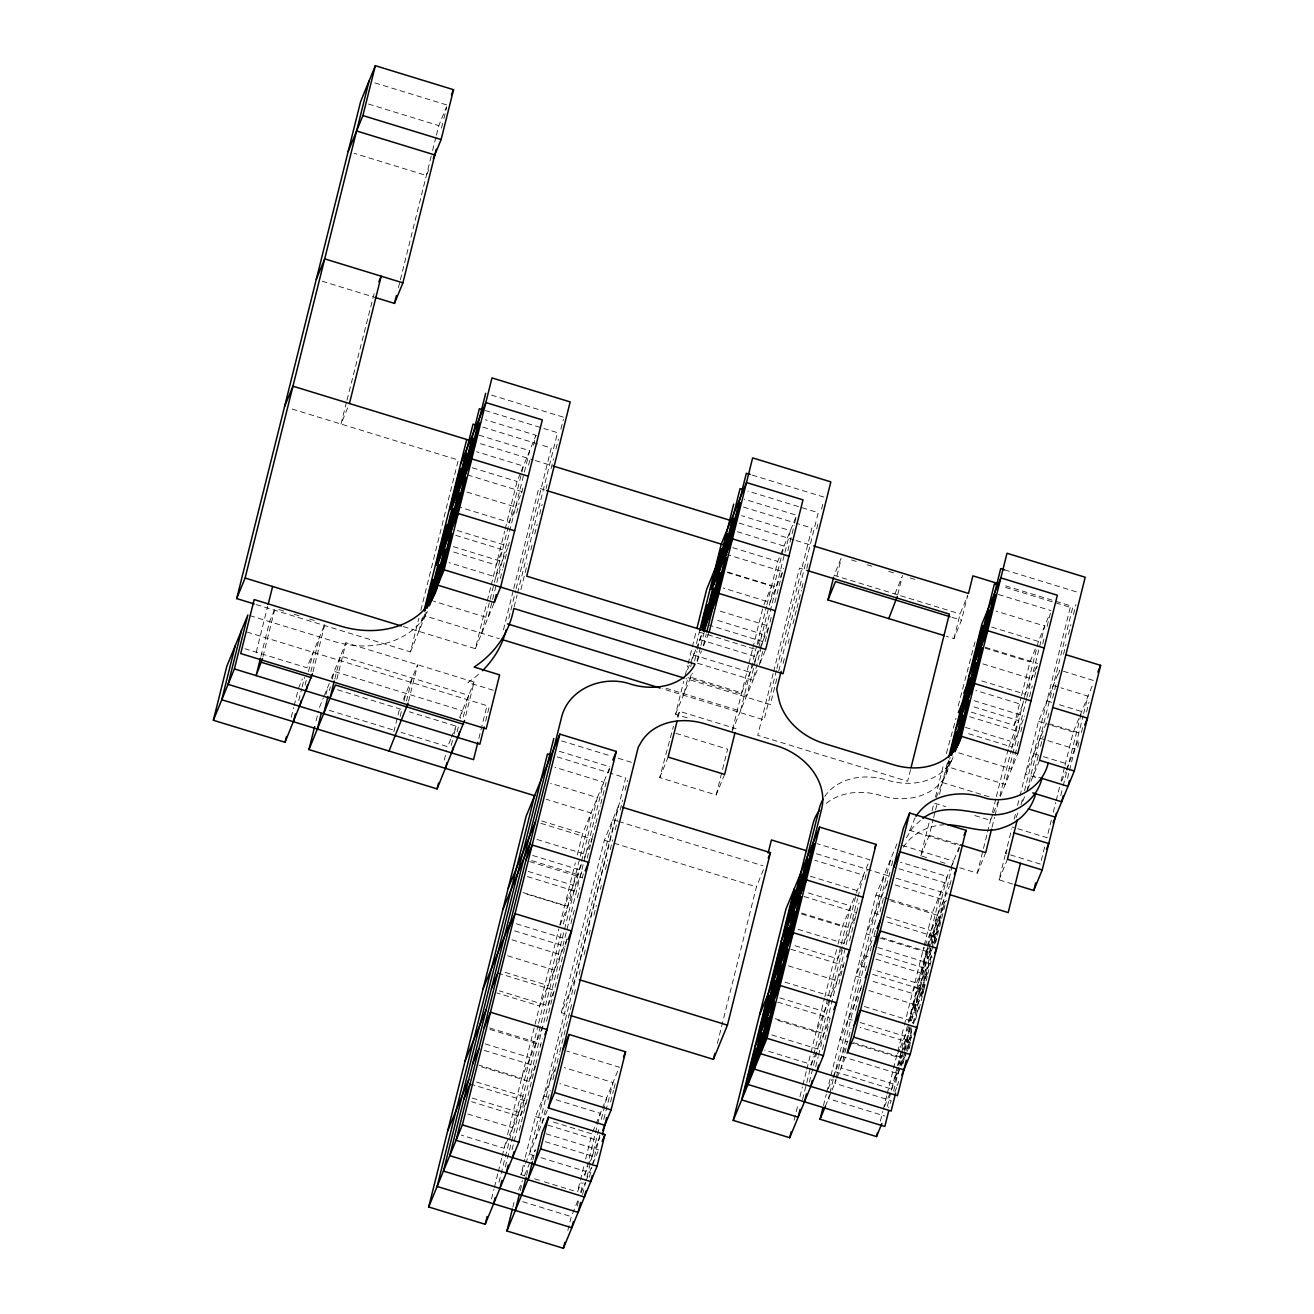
<?xml version="1.0" encoding="UTF-8"?>
<svg xmlns="http://www.w3.org/2000/svg" width="1314" height="1314" viewBox="0 0 1314 1314"><rect width="100%" height="100%" fill="white"/><g stroke="black" fill="none" stroke-linecap="round" stroke-linejoin="round"><path stroke-width="0.75" stroke-dasharray="5 3.75" d="M256.23 652.204L267.645 606.395M260.928 656.327L269.584 621.637L275.02 608.382M262.997 656.573L274.544 610.304M346.469 402.166L340.999 424.044L348.653 405.385M346.962 400.162L374.293 292.989M291.281 717.198L293.695 707.556M294.172 705.634L297.539 692.133M398.405 287.651L399.883 281.738M400.359 279.767L432.109 152.473M432.585 150.552L435.936 137.116M436.412 135.211L438.81 125.618L446.464 106.96M298.738 700.526L301.629 688.963M302.105 687.025L304.52 677.383M441.488 128.099L443.409 120.428M443.886 118.506L446.744 107.009M305.062 685.136L306.507 679.338M308.429 671.635L313.225 652.352M310.892 671.668L319.548 636.962M312.962 671.897L324.985 623.707L306.918 667.758L244.913 648.738M316.116 720.778L318.514 711.186M325.971 694.498L327.892 686.811M329.403 690.622L330.372 686.779M332.278 679.108L334.199 671.421L462.364 710.743L460.442 718.413M334.774 679.075L340.507 656.031L468.671 695.352L462.446 720.302M336.844 679.256L345.943 642.776L474.108 682.081L465.008 718.577M256.214 604.571L410.461 651.892L418.854 618.27M420.825 610.353L458.307 460.031L290.378 408.506M393.822 731.849L399.571 708.804M418.887 631.361L422.845 615.428M423.19 616.562L422.221 620.471L424.849 614.049M400.129 716.458L402.051 708.772M403.973 701.101L405.878 693.414M426.196 611.979L425.194 615.97L499.32 638.703M406.453 701.052L412.202 678.024M408.539 701.249L417.638 664.769L403.07 700.247M444.28 760.1L446.678 750.508M451.26 745.334L453.659 735.741M454.135 733.82L456.04 726.133L409.311 711.794M403.234 626.564L475.356 648.689L486.771 602.896M487.28 600.909L490.746 586.98M491.239 584.993L504.642 531.234M505.151 529.246L517.059 481.466L520.574 472.925M457.091 731.865L458.537 726.1M481.68 633.299L523.366 466.076L476.637 451.737M500.256 578.62L502.539 569.488M503.016 567.549L506.711 552.734M509.323 542.288L508.354 546.181L455.761 530.051M516.616 513.051L519.129 502.966M521.609 493.013L523.087 487.051M528.557 465.14L530.544 457.19M533.517 445.232L535.997 435.279L485.359 419.757M503.443 629.882L513.248 590.495M513.741 588.541L538.789 488.135L544.653 489.941M478.838 738.435L487.001 705.667L247.361 632.149M508.781 618.401L515.679 590.676M516.172 588.688L551.239 448.09L539.512 444.493M485.638 721.123L489.481 705.7M514.103 606.953L517.059 595.078M517.552 593.09L557.547 432.7L543.865 428.512M520.902 589.592L527.325 563.837M530.79 549.975L532.269 544.045M534.732 534.141L537.196 524.237M539.676 514.332L542.14 504.445M546.098 488.594L547.084 484.636M551.026 468.786L553.506 458.898M555.97 448.994L558.434 439.09M560.897 429.185L563.378 419.281M491.518 1198.959L493.949 1189.219M494.425 1187.265L497.825 1173.616M498.318 1171.661L501.718 1158.012M502.211 1156.074L505.611 1142.424M507.549 1134.655L558.877 928.817M559.846 924.925L575.335 862.805M577.289 855.003L582.628 833.552L609.285 768.559M498.959 1182.337L538.132 1025.265M538.625 1023.278L561.374 932.037M563.345 924.136L591.054 813.021L546.263 799.29M505.266 1166.947L597.361 797.631L550.632 783.292M512.049 1149.684L603.684 782.241L554.984 767.294M519.326 1130.401L525.633 1105.156M525.912 1104.039L535.373 1066.065L480.842 1049.344M535.8 1064.373L542.222 1038.586M546.542 1021.29L566.482 941.3M570.933 923.496L575.006 907.153M577.355 897.758L579.901 887.541M582.283 877.949L583.334 873.777M587.21 858.206L590.561 844.771M591.037 842.849L591.99 839.005L539.413 822.876M592.187 838.25L595.406 825.356M595.883 823.402L600.268 805.86M600.744 803.905L606.099 782.454M608.513 772.796L609.499 768.789M512.838 1207.205L514.809 1199.288M524.861 1175.849L520.952 1174.65L524.828 1159.162M525.304 1157.223L535.439 1116.555L555.083 1068.676M561.341 1012.716L604.358 840.221L618.385 806.008L575.368 978.503L561.341 1012.716L569.143 1015.098M520.262 1190.648L522.249 1182.731M526.586 1175.258L528.064 1169.312M535.685 1138.729L625.678 777.888L610.024 773.092M532.893 1159.851L535.373 1149.947M542.009 1123.339L545.868 1107.85M547.938 1099.539L550.205 1090.423M552.882 1079.714L554.36 1073.768M554.853 1071.781L559.304 1053.943M559.797 1051.956L571.672 1004.372M574.136 994.468L575.631 988.522M579.08 974.643L580.574 968.697M584.024 954.818L585.518 948.856M588.968 934.993L590.462 929.031M593.912 915.152L596.392 905.247M600.35 889.381L601.336 885.422M605.294 869.556L607.758 859.652M610.238 849.731L612.702 839.827M615.182 829.906L617.646 820.002M620.126 810.081L622.59 800.177M625.07 790.256L627.534 780.335M724.622 774.422L716.196 794.954L659.727 777.625L673.425 726.264M687.206 717.838L675.527 714.258L683.723 681.342M685.185 675.527L687.616 665.722M688.109 663.767L696.42 630.441M678.057 717.296L679.552 711.334L736.021 728.662M683.937 693.726L687.797 678.238M690.704 666.625L694.58 651.087M696.453 643.564L699.459 631.476M690.261 678.336L691.213 674.46M694.597 660.909L697.011 651.218M697.488 649.297L701.364 633.759M700.428 647.441L696.568 662.946L701.479 650.972M700.92 645.519L703.811 633.89M703.368 645.601L706.259 633.989M567.829 1230.479L571.294 1216.616L578.948 1197.957M583.712 1166.799L577.437 1191.979L581.264 1182.649M585.65 1159.063L591.924 1133.883L552.964 1121.942M577.24 1205.989L579.211 1198.072M580.657 1192.307L583.022 1182.83M584.911 1175.242L600.334 1113.369L555.543 1099.621M582.562 1194.557L585.535 1182.682M586.964 1176.901L599.414 1127.018M601.336 1119.265L606.657 1097.962L559.912 1083.623M589.378 1177.18L591.842 1167.275M592.335 1165.304L600.416 1132.914M603.799 1119.364L612.965 1082.572L564.281 1067.641M610.583 1102.035L613.49 1090.406M613.966 1088.485L615.905 1080.732M716.196 794.954L727.611 749.177L673.08 732.456M732.489 729.648L748.504 665.41M748.98 663.455L752.413 649.74M752.906 647.769L762.678 608.563M756.618 646.094L740.423 711.055L665.984 688.224M757.11 644.123L766.505 606.427M766.933 604.752L777.724 561.439L796.662 515.252L744.085 499.123M761.397 646.8L753.037 680.258L696.239 662.847M761.742 645.42L784.54 553.966M784.951 552.307L790.355 530.659L741.671 515.712M759.361 664.868L762.793 651.087M765.159 641.643L768.69 627.468M769.988 622.245L771.926 614.459M774.849 602.765L783.407 568.404M787.825 550.697L794.214 525.107M794.707 523.136L796.662 515.252M773.141 673.606L757.751 735.314L907.629 781.304L910.618 769.363M773.634 671.618L799.454 568.108L807.239 570.49M776.393 670.485L764.058 719.924L662.092 688.635M776.886 668.498L811.904 528.064L796.268 523.268M776.788 678.812L770.382 704.534L686.023 678.648M778.759 670.912L818.228 512.674L747.847 491.075M783.111 663.422L785.082 655.505M788.039 643.646L790.01 635.73M792.966 623.871L796.415 610.024M796.908 608.037L801.359 590.232M801.852 588.261L803.33 582.332M806.78 568.486L808.258 562.556M816.651 528.918L818.129 522.988M821.578 509.142L823.057 503.213M717.345 1043.497L756.404 886.868L763.795 868.866M836.919 575.877L841.174 558.828M897.741 594.552L902.472 575.581M794.116 1120.136L798.025 1104.483M799.963 1096.664L802.411 1086.875M802.903 1084.921L806.303 1071.239M806.796 1069.284L824.354 998.87M824.847 996.915L837.527 946.064M838.004 944.109L842.405 926.518L855.726 894.013M802.542 1099.604L813.267 1056.571M813.76 1054.616L850.815 905.987L806.024 892.239M809.342 1082.243L842.997 947.312M843.834 943.895L857.139 890.596L869.753 859.799L817.177 843.67M815.649 1066.853L818.162 1056.801M818.573 1055.126L857.599 898.661M858.026 896.904L863.446 875.19L814.762 860.259M822.449 1049.508L824.469 1041.411M824.896 1039.735L829.397 1021.668M838.743 984.17L844.163 962.456M849.583 940.742L854.149 922.379M854.494 920.999L859.028 902.833M864.842 879.542L867.322 869.572M823.418 1105.747L826.309 1094.184M897.002 843.802L875.945 895.113L826.785 1092.263L832.156 1079.188M829.446 1094.858L828.477 1098.718L884.963 1116.046M829.922 1092.936L833.29 1079.435M833.766 1077.513L884.371 874.598M835.786 1079.352L834.801 1083.327L891.27 1100.656L888.461 1107.488M836.23 1077.546L890.678 859.192M846.052 1048.096L841.108 1067.921L897.577 1085.249L898.546 1081.406M848.811 1037.025L850.996 1028.254M855.447 1010.417L859.06 995.963M860.391 990.575L862.378 982.642M865.351 970.734L867.322 962.801M870.279 950.975L872.217 943.156M874.171 935.322L875.633 929.458M880.019 911.867L883.649 897.347M886.605 885.455L890.235 870.903M891.565 865.614L893.536 857.681M953.948 638.604L960.091 613.966L967.63 595.587L961.487 620.224L953.948 638.604L946.277 636.255M926.666 857.615L920.818 855.825L929.606 820.626M932.037 810.853L933.991 803.018L945.686 806.615M935.469 797.089L943.863 763.418M946.343 753.513L956.05 718.216M958.185 705.996L975.793 639.015M920.818 855.825L929.244 835.31L933.154 819.657M933.63 817.702L935.092 811.838M935.584 809.884L937.539 802.049M939.494 794.231L947.345 762.695M948.527 760.461L947.64 763.976L950.285 757.57M826.21 803.412A59.229 46.976 22.3 0 1 880.84 795.545A59.229 46.976 22.3 0 0 948.724 767.097L950.679 759.278M880.38 1121.154L882.794 1111.513M886.687 1095.892L883.271 1109.574L906.414 1053.138M887.164 1093.938L903.851 1027.072M904.344 1025.101L923.742 947.295M924.218 945.357L932.431 912.442L949.973 869.687M887.361 1106.404L897.051 1067.543M897.544 1065.588L901.437 1049.935M901.93 1047.981L926.879 947.92M927.29 946.294L940.84 891.91M898.234 1065.26L901.749 1055.323L899.548 1064.126M900.878 1054.699L899.991 1058.213L902.619 1051.808M901.305 1052.941L906.134 1037.715L903.063 1050.05M927.651 947.328L926.337 952.601L928.308 947.805M928.095 945.571L932.48 932.119L928.965 946.195M893.668 1091.014L899.466 1067.789M899.959 1065.835L910.191 1024.772M864.431 1006.524L911.177 1020.863L947.164 876.52L900.419 862.181M904.558 1049.87L908.056 1039.932L903.901 1053.532M909.83 1028.747L906.315 1042.823L912.458 1022.325M930.887 944.257L934.402 934.32L932.201 943.124M930.838 948.593L927.241 958.924L931.33 946.638M902.866 1064.044L905.773 1052.399M906.266 1050.444L912.606 1025.019M913.099 1023.064L952.026 866.944M952.519 865.006L953.471 861.13L898.94 844.393M911.752 1030.948L909.551 1039.752L911.522 1034.939M913.509 1023.902L918.765 1006.935L915.25 1021.011M910.323 1040.77L911.308 1036.861L907.218 1049.13L909.846 1042.725M923.496 987.964L924.465 984.055L920.375 996.324L923.003 989.918M931.495 955.886L925.795 974.627L931.281 955.738M909.189 1048.654L910.142 1044.794M919.028 1009.201L922.329 995.93M922.822 993.975L923.791 990.066L871.215 973.937M923.956 989.409L927.208 976.384M927.7 974.413L932.086 956.822M935.502 943.124L936.964 937.26L884.388 921.13M937.457 935.305L946.228 900.106M951.106 880.577L950.137 884.453L893.651 867.125M958.349 851.538L959.302 847.661M959.778 867.782L977.304 873.153L987.06 834.045M987.553 832.091L991.955 814.417M992.448 812.43L995.897 798.567M996.39 796.596L1008.249 749.062M1008.741 747.091L1018.646 720.614L971.9 706.275M971.325 712.155L1014.178 725.295L1021.093 697.586M1021.586 695.599L1029.979 661.944L1035.333 648.87M992.07 827.212L994.501 817.423M994.994 815.468L998.41 801.786M999.872 795.906L1011.238 750.327M1011.731 748.339L1038.389 641.413L1049.623 614.049M1026.661 698.375L1005.21 784.425L948.724 767.097M1026.924 697.307L1044.712 626.022L996.028 611.076M1018.432 741.31L1011.517 769.035L956.986 752.298M1020.781 731.882L1022.374 725.476M1029.568 696.666L1032.262 685.875M1034.447 677.121L1037.189 666.067M1042.725 643.86L1044.679 636.042M1047.077 626.466L1050.527 612.603M1012.536 883.961L999.034 879.822L1005.144 855.299M1044.597 847.103L1040.36 864.086L1005.604 853.41L1011.731 828.904M1014.145 819.197L1015.607 813.317M1017.562 805.498L1019.516 797.68M1019.993 795.726L1038.536 721.402L1059.577 670.091L1058.542 674.23M1021.093 804.529L1022.588 798.534M1024.509 790.847L1070.647 605.836L1002.221 584.845M1026.924 791.094L1072.569 608.037L1002.188 586.438M1038.208 755.796L1033.247 775.703L1041.936 778.364M1040.557 746.368L1043.168 735.906M1047.636 718.002L1049.607 710.036M1052.596 698.095L1056.16 683.773M1063.502 654.323L1065.983 644.369M1068.463 634.432L1070.943 624.479M1073.439 614.525L1075.92 604.588M1051.331 820.067L1046.946 837.675L1012.191 827.015M1053.286 812.249L1055.733 802.476M1056.21 800.522L1059.626 786.823M1061.088 780.959L1064.504 767.277M1064.997 765.323L1073.292 732.062L1092.23 685.875M1060.726 795.643L1062.681 787.809M1063.174 785.854L1066.59 772.172M1067.067 770.218L1081.701 711.547L1056.604 703.844M1067.526 778.282L1069.005 772.418M1069.481 770.464L1083.147 715.703M1083.623 713.748L1088.025 696.141L1060.989 687.846M1077.743 747.239L1079.221 741.375M1082.621 727.693L1081.159 733.557L1050.264 724.08M1086.53 712.04L1088.961 702.267M909.83 830.399L915.053 817.784M428.676 169.884L426.377 175.485L354.041 153.295M298.492 688.273L302.319 678.944M319.466 707.343L323.293 698.013M324.065 696.141L330.685 679.979M331.391 678.27L345.943 642.776M410.461 651.892L426.607 612.538M521.264 471.2L535.997 435.279M507.647 547.889L495.723 576.961L448.977 562.622M475.356 648.689L494.294 602.502M450.686 739.191L447.631 746.664L401.016 732.358M451.458 737.335L456.04 726.133M459.555 717.575L474.108 682.081M581.478 864.661L564.642 905.724L523.744 893.175M584.287 857.828L591.99 839.005M560.142 924.974L583.219 868.685M687.468 669.926L695.697 649.872M696.404 648.163L702.021 634.481M542.666 1026.907L521.625 1078.219L478.772 1065.079M675.527 714.258L692.363 673.195M703.581 645.831L709.199 632.149M677.252 716.935L679.552 711.334M535.373 1066.065L529.066 1081.471L480.366 1066.525M525.896 1102.988L520.278 1116.67L471.595 1101.723M659.727 777.625L668.136 757.094M520.952 1174.65L524.779 1165.321M525.551 1163.448L547.61 1109.64M518.636 1189.958L522.463 1180.629M524.631 1175.34L529.542 1163.366M530.955 1159.95L535.159 1149.684M763.927 604.736L771.581 586.077L726.79 572.346M781.929 573.298L769.988 602.37L723.258 588.031M757.882 644.32L762.087 634.054L715.358 619.715M753.579 663.784L741.654 692.856L689.078 676.726M754.285 662.075L759.196 650.102M759.903 648.377L769.019 626.154L718.38 610.616M731.997 731.586L757.948 668.284M760.067 663.159L765.668 649.477M592.68 1132.027L601.746 1109.936M602.436 1108.228L619.288 1067.182L566.695 1051.052M584.319 1175.176L587.966 1166.323M588.656 1164.598L599.89 1137.234M840.894 558.762L834.111 575.318L960.091 613.966M581.117 1192.669L585.321 1182.403M586.028 1180.695L591.629 1167.013M593.041 1163.596L597.952 1151.622M894.933 593.977L901.716 577.421M842.57 946.819L837.659 958.793L792.851 945.045M829.397 999.626L816.06 1032.114L775.161 1019.565M816.224 1052.432L811.313 1064.406L764.567 1050.067M886.638 884.24L866.287 933.843L877.982 937.424M872.069 940.463L861.541 966.119L865.433 967.318M936.291 797.434L952.929 756.848M860.999 988.128L839.958 1039.456L847.744 1041.838M832.912 1077.332L847.842 1040.934M825.422 1106.174L831.286 1091.868M831.992 1090.16L836.197 1079.894M836.903 1078.186L847.415 1052.53M950.663 867.963L959.089 847.448M1036.45 666.839L1025.232 694.219L978.487 679.88M1014.178 725.295L1022.588 704.78L975.859 690.441M924.3 947.443L922.773 951.172L879.92 938.015M925.072 945.571L949.431 886.162M1023.278 719.645L1012.059 747.025L965.314 732.686M933.466 945.817L918.026 983.447L873.235 969.699M934.155 944.109L936.964 937.26M992.76 814.746L990.477 820.347L972.951 814.976M993.532 812.89L998.886 799.832M1000.299 796.399L1017.824 753.645M909.222 1021.257L911.85 1014.835L908.401 1025.511M899.499 1049.311L896.444 1056.784L849.698 1042.445M900.271 1047.439L909.764 1024.279M911.177 1020.863L923.791 990.066M977.304 873.153L985.73 852.622M904.985 1052.251L900.895 1064.537L903.523 1058.115M907.12 1051.43L910.635 1042.873L859.997 1027.334M894.785 1092.098L896.887 1086.974M1046.404 722.897L1025.363 774.209L1038.881 778.364M1016.018 817.686L1018.317 812.085M1022.719 801.359L1024.821 796.218M1027.63 789.386L1039.555 760.297M1005.604 853.41L1007.148 849.682M999.034 879.822L1007.444 859.29M1061.646 781.14L1065.473 771.811M1066.245 769.938L1079.057 738.682M906.43 837.757L912.688 827.59L921.557 819.378M903.408 847.169C912.08 833.536 927.947 825.718 943.83 824.732M374.901 82.897L447.236 105.087M368.429 104.02L438.81 125.618M322.127 281.196L372.979 296.783M491.535 395.12L563.87 417.31M752.199 475.093L824.535 497.283M485.211 410.51L541.91 427.904M1004.602 569.849L1078.893 592.647M482.813 427.099L537.557 443.902M743.478 507.073L794.313 522.676M479.052 435.148L529.69 450.686L487.987 617.892L433.456 601.171M998.443 594.486L1051.019 610.616M480.448 443.705L533.369 459.949M535.324 460.557L551.009 465.353M739.174 523.087L794.067 539.923M796.021 540.53L811.707 545.343M851.456 559.945L859.307 562.343M867.158 564.757L874.993 567.155M888.74 571.376L896.575 573.791M910.142 577.946L917.796 580.295M737.302 531.71L784.047 546.049L746.73 695.664L687.978 677.63M472.268 467.735L517.059 481.466M732.686 547.626L777.724 561.439M991.659 627.074L1038.389 641.413M951.911 617.284L961.487 620.224M467.423 474.88L521.954 491.617L509.323 522.397L460.639 507.467M726.149 554.262L782.618 571.574M985.27 647.293L1037.846 663.422M1063.437 671.273L1094.332 680.751M985.188 648.196L1029.979 661.944M466.946 492.077L515.646 507.007M727.628 572.033L776.311 586.98M982.856 663.882L1031.539 678.812M1053.27 685.481L1059.051 687.255M1046.946 700.871L1054.666 703.253M455.777 535.34L502.523 549.679L496.216 565.086L451.425 551.338M974.052 700.691L1024.69 716.229M1038.536 721.402L1050.116 724.967M1052.054 725.558L1073.292 732.062M453.346 546.64L502.03 561.571M708.164 624.807L762.695 641.544M699.294 632.116L755.78 649.444M969.683 716.688L1018.366 731.619M1040.097 738.287L1045.895 740.061M1047.816 740.653L1074.852 748.947M699.902 639.606L756.388 656.934M965.429 727.398L1010.22 741.145M1033.773 753.678L1041.509 756.059M1043.431 756.65L1068.528 764.354M693.595 654.996L750.08 672.325M942.417 782.503L989.146 796.842M278.864 609.548L284.629 611.322M294.237 614.279L301.924 616.627M309.611 618.993L317.298 621.341M249.791 615.56L334.019 641.396A85.032 67.457 22.3 0 0 427.428 611.601M493.325 690.277L467.883 682.475A136.492 108.29 22.3 0 0 480.924 672.16M929.244 835.31L958.464 844.261M909.157 830.202L959.795 845.74M561.604 740.915L610.484 755.895M618.303 758.293L631.985 762.498M940.298 861.803L948.084 864.201M559.353 751.312L609.992 766.85M557.251 756.897L608.07 772.501M337.567 689.784L401.673 709.445M816.421 853.739L888.822 875.962M896.049 878.179L947.525 893.963M329.173 710.316L393.264 729.976M895.13 884.913L943.813 899.844M875.945 895.113L887.64 898.694M889.578 899.302L932.431 912.442M810.393 876.257L857.139 890.596M890.761 900.911L937.506 915.25M616.677 820.889L612.767 819.69L529.378 1154.119L533.27 1155.318M618.615 821.48L762.876 865.745M874.713 913.312L878.606 914.511M886.392 916.893L931.199 930.641M804.004 896.476L856.597 912.606L843.966 943.386L797.22 929.047M541.729 821.004L582.628 833.552M604.358 840.221L612.16 842.603M614.098 843.21L756.404 886.868M801.589 913.066L850.273 927.996M881.957 937.72L930.657 952.65M801.507 913.969L842.405 926.518M536.999 839.465L585.683 854.412M877.801 947.525L930.378 963.671M877.604 953.718L924.333 968.057M868.078 956.756L864.185 955.557L855.759 976.088L861.606 977.879M875.863 959.138L920.654 972.886L912.245 993.417L871.346 980.868M532.63 855.463L579.375 869.802M531.727 860.588L580.41 875.518M529.756 861.606L582.348 877.736M790.847 949.283L843.424 965.412L830.793 996.193L784.064 981.854M528.261 871.445L573.052 885.193M527.357 876.586L574.103 890.925M788.416 965.872L837.117 980.802M868.8 990.526L917.484 1005.456M522.988 892.567L567.796 906.315M779.695 997.852L824.486 1011.599M848.384 1018.925L852.277 1020.124M860.062 1022.506L904.853 1036.253M777.674 1002.089L830.251 1018.219L817.637 1048.999L770.891 1034.66M516.336 923.808L566.975 939.346L539.611 1006.048L496.774 992.908M514.579 930.838L565.217 946.376M775.26 1018.679L823.944 1033.609M853.673 1042.725L904.311 1058.263M511.984 939.789L560.667 954.736M841.518 1056.341L898.004 1073.653M507.615 955.787L554.344 970.126M835.211 1071.731L891.68 1089.06M505.184 972.376L548.037 985.516M497.776 973.05L554.245 990.378L547.938 1005.785L499.254 990.838M489.613 1027.959L536.358 1042.298M490.007 1029.42L540.645 1044.942M485.244 1043.94L530.035 1057.688M543.865 1096.04L547.757 1097.239M476.506 1082.013L525.206 1096.96L504.149 1148.272L461.313 1135.132M470.116 1083.951L524.647 1100.672M535.439 1116.555L543.24 1118.953M472.137 1098.011L518.882 1112.35M547.839 1125.129L598.478 1140.667M546.066 1133.768L598.658 1149.914M467.784 1114.009L512.575 1127.741M545.425 1141.718L592.171 1156.057M541.056 1157.7L585.847 1171.447M534.584 1178.822L542.386 1181.22M544.324 1181.812L573.545 1190.78M522.611 1201.686L571.294 1216.616M953.061 757.537A59.229 46.976 22.3 0 1 887.147 780.138A59.229 46.976 22.3 0 0 824.141 797.335M946.77 767.507L945.308 773.371L949.398 761.085L946.77 767.507M896.049 1074.064L894.588 1079.927L898.677 1067.641L896.049 1074.064M912.294 1008.938L910.093 1017.726L914.922 1002.516L912.294 1008.938M916.679 991.331L913.164 1005.407L919.307 984.925L916.679 991.331M922.379 968.451L920.917 974.315L925.007 962.029L922.379 968.451M925.45 956.132L923.266 964.936L928.078 949.71L925.45 956.132M915.529 1005.867L914.068 1011.731L918.158 999.445L915.529 1005.867M918.601 993.532L916.4 1002.336L921.229 987.126L918.601 993.532M922.986 975.941L919.471 990.017L925.614 969.518L922.986 975.941M936.159 923.134L932.644 937.211L938.787 916.712L936.159 923.134M924.908 978.142L922.724 986.945L927.553 971.736L924.908 978.142M935.01 937.654L933.548 943.534L937.638 931.248L935.01 937.654M938.081 925.335L935.88 934.139L940.709 918.929L938.081 925.335M942.466 907.744L938.968 921.82L945.095 901.322L942.466 907.744"/><path stroke-width="1.5" d="M254.259 603.964L236.684 598.576L360.611 101.621L375.344 65.7L453.544 89.697L441.11 139.563L433.259 158.682M236.684 598.576L245.11 578.045L369.037 81.09M348.177 151.488L362.91 115.566L375.344 65.7M213.361 720.269L226.813 666.28L247.853 614.968L234.401 668.941L213.361 720.269L285.039 742.262L312.486 673.819M235.239 645.765L221.77 699.738L534.782 795.758M241.546 630.359L228.094 684.348L473.549 759.64L477.869 742.295M268.155 604.407L272.622 586.487M260.451 658.265L256.115 675.61L262.521 658.495M349.425 403.513L381.175 276.203L378.875 281.804M285.039 742.262L286.485 736.464M374.933 297.391L394.479 303.386L396.434 295.519M293.449 721.731L295.387 714.011M394.479 303.386L402.905 282.855L436.232 149.205M299.773 706.341L301.218 700.543M306.08 690.934L307.525 685.152M464.532 720.499L437.102 788.909L308.938 749.588L314.67 726.543M317.347 729.056L321.174 713.699M323.671 713.666L327.974 696.387M329.978 698.276L334.282 680.981M424.307 609.597L466.733 439.5M427.132 608.201L473.04 424.11L476.949 425.309M431.518 600.564L479.347 408.72L483.256 409.919M408.063 703.171L389.043 751.05M592.236 1175.652L590.758 1181.582L456.073 1140.273L561.423 717.838C568.289 688.372 603.471 674.624 630.556 684.101A59.229 46.976 22.3 0 0 693.562 666.904L695.073 664.096L513.807 608.481A136.492 108.29 22.3 0 1 474.19 667.069L499.632 674.887L486.18 728.859L240.708 653.551L254.177 599.578L340.342 626.006A85.032 67.457 22.3 0 0 437.825 585.173L485.671 393.313M429.399 605.705L444.132 569.783L491.978 377.923L570.177 401.92L526.733 576.173L765.668 649.477L802.985 499.862L746.5 482.534L721.255 544.111L699.787 630.162M437.102 788.909L438.531 783.144M445.512 768.378L446.957 762.613M451.819 752.988L453.264 747.223M458.143 737.581L459.572 731.832M437.825 585.173L494.294 602.502L496.281 594.536M484.193 726.905L479.856 744.25L234.401 668.941M428.709 1206.975L526.158 816.224L559.83 734.115L616.315 751.444L518.866 1142.211L485.195 1224.303L428.709 1206.975L462.38 1124.883L559.83 734.115M534.568 795.693L437.135 1186.46L571.804 1227.769L573.282 1221.839M553.785 738.501L449.766 1155.663L584.434 1196.988L585.913 1191.042M485.195 1224.303L487.133 1216.518M493.604 1203.788L495.099 1197.826M499.928 1188.382L501.899 1180.448M506.235 1172.991L508.222 1165.058M512.542 1157.601L514.037 1151.655M534.272 1164.27L542.173 1132.586L548.48 1117.179L604.966 1134.508L597.065 1166.191L563.394 1248.3L506.908 1230.972L512.345 1209.192M515.334 1210.44L519.276 1194.607M521.642 1195.05L526.093 1177.229M527.965 1179.66L532.4 1161.839M604.801 1125.26L548.316 1107.932L638.292 747.108L641.889 740.997A59.229 46.976 22.3 0 1 704.912 723.817L776.59 745.81A59.229 46.976 22.3 0 1 821.661 808.898L760.609 1053.697L897.462 1095.679L906.299 1060.217M506.908 1230.972L540.58 1148.863L548.48 1117.179M548.316 1107.932L554.639 1092.542L569.11 1034.463L625.595 1051.791L611.109 1109.87L602.699 1130.401M696.913 628.486L706.686 589.28L715.112 568.748M677.071 721.271L668.136 757.094L724.622 774.422L735.035 732.637M702.284 630.079L733.705 504.083M704.288 631.952L740.028 488.677L743.938 489.876M706.751 632.05L746.336 473.286L750.245 474.485M709.199 632.149L752.643 457.896L830.842 481.877L783.013 673.737L444.132 569.783M563.394 1248.3L564.872 1242.354M580.591 1202.474L578.127 1212.379L443.442 1171.07L547.478 753.908L551.387 755.107M602.436 1134.738L606.723 1117.524M781.124 671.339L776.689 689.144L778.824 699.163A59.229 46.976 22.3 0 0 823.96 743.428L893.471 764.748A59.229 46.976 22.3 0 0 961.355 736.316L1017.824 753.645L1057.343 595.226L1000.857 577.897L981.919 624.084L948.757 757.078M571.081 1015.706L713.403 1059.363L714.882 1053.417M944.372 635.664L827.951 599.956L833.634 577.207M768.115 853.131L771.417 839.942L806.632 850.749M713.403 1059.363L727.43 1025.15L770.447 852.655L622.278 807.207M733.245 1120.399L785.92 909.189L819.591 827.081L876.077 844.409L823.402 1055.618L789.73 1137.727L733.245 1120.399L766.933 1038.29L819.591 827.081M794.346 888.658L741.671 1099.884L798.14 1117.196L800.095 1109.377M897.265 596.441L888.773 618.615M789.73 1137.727L791.192 1131.863M804.464 1101.805L806.435 1093.905M810.771 1086.415L812.249 1080.486M817.094 1071.025L818.573 1065.096M881.891 1123.503L876.537 1136.577L820.067 1119.249L822.942 1107.686M911.111 767.36L949.332 614.081L807.239 570.49M903.901 1069.859L847.415 1052.53L903.309 828.411L909.633 813.005L966.102 830.333L910.208 1054.469L901.798 1075M847.415 1052.53L853.739 1037.14L909.633 813.005M951.155 754.039L952.469 748.766L949.841 755.172M951.648 755.369L994.37 584.04L998.279 585.239M954.26 751.559L955.721 745.695L953.077 752.101M876.537 1136.577L877.506 1132.717M888.79 1110.576L884.831 1126.459L747.978 1084.477L812.939 823.977A59.229 46.976 22.3 0 1 819.608 810.18M895.606 1093.199L891.155 1111.069L754.302 1069.087L819.263 808.586A59.229 46.976 22.3 0 1 823.073 799.093M991.577 829.167L985.73 852.622L960.403 844.869M1017.315 819.69L1007.444 859.29L1042.199 869.95L1056.341 813.235M1020.485 863.298L1008.183 912.573L949.48 894.571M1014.474 884.552L1033.79 890.481L1035.662 882.942M1063.141 795.89L1061.679 801.754L1032.722 792.868M1069.465 780.5L1068.003 786.363L1040.967 778.069M1053.072 822.745L1074.31 770.973L1100.639 665.36L1065.884 654.701M1035.613 793.755C1031.704 809.687 1018.892 822.482 1003.42 827.475C984.859 834.932 966.201 825.438 947.591 824.732M1041.936 778.364C1036.943 799.405 1016.428 813.924 995.306 814.828C971.292 813.892 944.799 801.721 922.937 818.31M1048.244 762.974C1042.035 789.55 1012.076 804.02 986.518 798.518C962.489 789.369 930.69 793.213 916.039 816.388M316.28 279.389L324.689 258.874L402.905 282.855M284.53 406.716L292.94 386.185L470.642 440.699M451.441 94.822L453.544 89.697M308.938 749.588L335.415 685.021L463.579 724.326M460.573 464.138L485.835 402.56L542.321 419.889L500.618 587.112L494.294 602.502M452.854 505.069L471.792 458.898L528.261 476.21M439.73 547.757L446.037 532.351M439.237 559.633L458.175 513.462L514.661 530.79M508.157 888.395L535.521 821.677M502.884 909.518L530.248 842.8M525.863 860.407L532.17 845.017L588.656 862.345L585.141 870.886M483.141 988.719L510.505 922.017M508.748 929.047L515.055 913.657L571.541 930.985L568.026 939.543M491.452 988.457L497.776 973.05M465.14 1060.891L486.196 1009.579M484.16 1027.614L490.483 1012.223L546.952 1029.552L544.85 1034.693M472.58 1064.143L478.904 1048.736M447.68 1130.943L468.72 1079.632M463.809 1099.342L470.116 1083.951M612.8 760.001L616.315 751.444M713.518 585.042L732.456 538.855L788.942 556.183M700.001 630.408L705.618 616.726M703.417 631.048L718.857 593.419L775.326 610.747M562.803 1049.853L569.11 1034.463M623.493 1056.916L625.595 1051.791M602.157 1141.357L604.966 1134.508M827.951 599.956L835.507 581.576L949.989 616.693M768.23 858.058L770.447 852.655M781.173 941.465L806.435 879.887L862.904 897.216M759.591 1014.786L793.262 932.694L849.731 950.022L846.939 956.855M754.844 1047.077L780.089 985.5L836.575 1002.812L833.766 1009.661M874.664 847.826L876.077 844.409M968.746 676.891L987.685 630.704L1044.17 648.032M963.819 693.053L966.119 687.452M893.651 867.125L899.975 851.735L956.444 869.063L954.342 874.188M958.333 712.615L962.16 703.286M955.574 729.697L974.528 683.51L1030.997 700.838M876.98 928.489L880.495 919.931M873.909 946.343L880.216 930.936L936.701 948.265L934.583 953.406M865.22 977.879L867.322 972.738M854.149 1025.544L860.473 1010.154L916.942 1027.482L914.133 1034.315M820.067 1119.249L825.422 1106.174M964 835.474L966.102 830.333M1097.847 672.193L1100.639 665.36M1084.674 725L1087.483 718.167L1052.728 707.507M1046.486 849.156L1048.786 843.555L1014.03 832.895M1033.79 890.481L1042.199 869.95M362.91 115.566L441.11 139.563M356.587 130.973L434.786 154.953M1004.602 569.849L1000.693 568.65L955.048 751.707L961.355 736.316L1007 553.26L1085.2 577.24L1039.555 760.297L1074.31 770.973M998.312 583.646L972.902 575.844L968.517 593.435L813.662 545.934M552.964 465.961L729.385 520.081M546.608 490.533L722.881 544.62M507.5 623.887L684.052 678.057M503.246 639.902L660.121 688.043M1028.336 808.866L1055.372 817.144M245.11 578.045L401.312 625.973M261.552 662.355L311.517 677.679M853.739 1037.14L910.208 1054.469M579.277 979.702L727.43 1025.15M766.933 1038.29L823.402 1055.618M554.639 1092.542L611.109 1109.87M462.38 1124.883L518.866 1142.211M540.58 1148.863L597.065 1166.191M506.219 629.735A136.492 108.29 22.3 0 1 482.402 670.748M426.754 602.288L424.553 611.076L429.382 595.866L426.754 602.288M430.844 585.847L427.625 598.757L433.472 579.441L430.844 585.847M437.726 558.286L435.969 565.316L440.354 551.864L437.726 558.286M440.354 547.724L438.597 554.754L442.982 541.302L440.354 547.724M444.461 531.283L442.112 540.678L447.089 524.877L444.461 531.283M451.326 503.705L449.864 509.586L453.971 497.3L451.326 503.705M454.398 491.387L452.213 500.191L457.042 484.981L454.398 491.387M458.504 474.962L455.285 487.872L461.132 468.556L458.504 474.962M431.6 592.762L428.38 605.655L434.228 586.34L431.6 592.762M434.671 580.427L432.487 589.23L437.299 574.021L434.671 580.427M437.02 571.048L435.558 576.912L439.648 564.626L437.02 571.048M445.643 536.424L442.424 549.334L448.271 530.018L445.643 536.424M448.715 524.105L446.53 532.909L451.359 517.7L448.715 524.105M451.063 514.727L449.602 520.59L453.691 508.304L451.063 514.727M459.259 481.86L456.04 494.77L461.887 475.454L459.259 481.86M462.331 469.541L460.13 478.345L464.959 463.136L462.331 469.541M464.663 460.163L463.201 466.027L467.308 453.741L464.663 460.163M437.923 577.355L434.704 590.265L440.551 570.949L437.923 577.355M440.995 565.036L438.794 573.84L443.623 558.631L440.995 565.036M443.327 555.658L441.865 561.521L445.955 549.236L443.327 555.658M451.967 521.034L448.747 533.944L454.595 514.628L451.967 521.034M455.038 508.715L452.837 517.519L457.666 502.293L455.038 508.715M457.371 499.32L455.909 505.2L459.999 492.914L457.371 499.32M465.567 466.47L462.347 479.38L468.195 460.048L465.567 466.47M468.638 454.151L466.454 462.955L471.266 447.729L468.638 454.151M470.987 444.756L469.525 450.636L473.615 438.35L470.987 444.756M444.231 561.965L441.011 574.875L446.859 555.543L444.231 561.965M447.302 549.646L445.101 558.45L449.93 543.224L447.302 549.646M449.651 540.251L448.173 546.131L452.279 533.845L449.651 540.251M458.274 505.644L455.055 518.554L460.902 499.221L458.274 505.644M461.345 493.325L459.161 502.112L463.973 486.903L461.345 493.325M463.694 483.93L462.232 489.793L466.322 477.524L463.694 483.93M471.89 451.08L468.671 463.99L474.518 444.658L471.89 451.08M474.962 438.761L472.761 447.548L477.59 432.339L474.962 438.761M477.294 429.366L475.832 435.23L479.922 422.944L477.294 429.366M705.125 611.256L702.776 620.651L707.753 604.851L705.125 611.256M712.007 583.679L710.529 589.543L714.635 577.273L712.007 583.679M715.079 571.36L712.878 580.164L717.707 564.954L715.079 571.36M719.169 554.935L715.949 567.845L721.797 548.513L719.169 554.935M706.324 616.397L703.105 629.307L708.952 609.992L706.324 616.397M709.396 604.079L707.195 612.882L712.024 597.656L709.396 604.079M711.728 594.684L710.266 600.564L714.356 588.278L711.728 594.684M719.924 561.834L716.705 574.744L722.552 555.411L719.924 561.834M722.996 549.515L720.795 558.319L725.624 543.093L722.996 549.515M725.344 540.12L723.866 546L727.972 533.714L725.344 540.12M712.631 601.007L709.412 613.917L715.259 594.585L712.631 601.007M715.703 588.688L713.502 597.476L718.331 582.266L715.703 588.688M718.052 579.293L716.573 585.157L720.68 572.888L718.052 579.293M726.231 546.443L723.012 559.353L728.876 540.021L726.231 546.443M729.303 534.125L727.118 542.912L731.947 527.702L729.303 534.125M731.652 524.729L730.19 530.593L734.28 518.324L731.652 524.729M718.939 585.617L715.719 598.511L721.567 579.195L718.939 585.617M722.01 573.282L719.826 582.086L724.655 566.876L722.01 573.282M724.359 563.903L722.897 569.767L726.987 557.481L724.359 563.903M732.555 531.037L729.336 543.947L735.183 524.631L732.555 531.037M735.626 518.718L733.426 527.522L738.254 512.312L735.626 518.718M737.959 509.339L736.497 515.203L740.603 502.917L737.959 509.339M746.024 1084.888L744.562 1090.751L748.652 1078.466L746.024 1084.888M749.095 1072.553L746.91 1081.356L751.723 1066.147L749.095 1072.553M753.497 1054.961L749.982 1069.038L756.125 1048.539L753.497 1054.961M759.196 1032.081L757.735 1037.945L761.824 1025.659L759.196 1032.081M762.268 1019.746L760.067 1028.55L764.896 1013.34L762.268 1019.746M766.653 1002.155L763.138 1016.231L769.281 995.733L766.653 1002.155M772.369 979.275L770.907 985.139L774.997 972.853L772.369 979.275M775.441 966.956L773.24 975.744L778.069 960.534L775.441 966.956M779.826 949.349L776.311 963.425L782.454 942.926L779.826 949.349M785.526 926.469L784.064 932.332L788.17 920.046L785.526 926.469M788.597 914.15L786.413 922.937L791.242 907.728L788.597 914.15M792.999 896.542L789.484 910.618L795.627 890.136L792.999 896.542M752.347 1069.481L750.885 1075.345L754.975 1063.075L752.347 1069.481M755.419 1057.162L753.218 1065.966L758.047 1050.757L755.419 1057.162M759.804 1039.555L756.289 1053.647L762.432 1033.149L759.804 1039.555M765.504 1016.675L764.042 1022.555L768.148 1010.269L765.504 1016.675M768.575 1004.356L766.391 1013.16L771.219 997.95L768.575 1004.356M772.977 986.765L769.462 1000.841L775.605 980.343L772.977 986.765M778.676 963.868L777.215 969.748L781.304 957.463L778.676 963.868M781.748 951.55L779.563 960.353L784.376 945.144L781.748 951.55M786.133 933.958L782.635 948.035L788.778 927.536L786.133 933.958M791.849 911.078L790.387 916.942L794.477 904.656L791.849 911.078M794.921 898.743L792.72 907.547L797.549 892.337L794.921 898.743M799.306 881.152L795.791 895.228L801.934 874.73L799.306 881.152M758.654 1054.091L757.192 1059.955L761.282 1047.669L758.654 1054.091M761.726 1041.772L759.525 1050.576L764.354 1035.35L761.726 1041.772M766.111 1024.164L762.613 1038.257L768.756 1017.759L766.111 1024.164M771.827 1001.284L770.365 1007.148L774.455 994.879L771.827 1001.284M774.899 988.966L772.698 997.769L777.527 982.544L774.899 988.966M779.284 971.358L775.769 985.451L781.912 964.952L779.284 971.358M784.984 948.478L783.522 954.342L787.628 942.072L784.984 948.478M788.072 936.159L785.871 944.963L790.699 929.754L788.072 936.159M792.457 918.552L788.942 932.644L795.085 912.146L792.457 918.552M798.156 895.672L796.695 901.535L800.784 889.266L798.156 895.672M801.228 883.353L799.043 892.157L803.856 876.947L801.228 883.353M805.613 865.745L802.115 879.838L808.258 859.34L805.613 865.745M764.962 1038.701L763.5 1044.564L767.606 1032.278L764.962 1038.701M768.049 1026.382L765.848 1035.169L770.677 1019.96L768.049 1026.382M772.435 1008.774L768.92 1022.85L775.063 1002.352L772.435 1008.774M778.134 985.894L776.673 991.758L780.762 979.472L778.134 985.894M781.206 973.575L779.021 982.363L783.834 967.153L781.206 973.575M785.591 955.968L782.093 970.044L788.236 949.546L785.591 955.968M791.307 933.088L789.845 938.952L793.935 926.666L791.307 933.088M794.379 920.769L792.178 929.573L797.007 914.347L794.379 920.769M798.764 903.161L795.249 917.238L801.392 896.756L798.764 903.161M804.48 880.281L803.018 886.145L807.108 873.859L804.48 880.281M807.552 867.963L805.351 876.766L810.18 861.541L807.552 867.963M811.937 850.355L808.422 864.448L814.565 843.949L811.937 850.355M954.227 737.581L950.728 751.657L956.871 731.159L954.227 737.581M959.943 714.701L958.481 720.565L962.571 708.279L959.943 714.701M963.014 702.382L960.813 711.17L965.642 695.96L963.014 702.382M967.4 684.775L963.885 698.851L970.028 678.353L967.4 684.775M973.099 661.895L971.637 667.758L975.744 655.472L973.099 661.895M976.187 649.576L973.986 658.363L978.815 643.154L976.187 649.576M980.572 631.968L977.058 646.045L983.201 625.546L980.572 631.968M956.165 739.782L953.964 748.586L958.793 733.376L956.165 739.782M960.55 722.191L957.035 736.267L963.178 715.769L960.55 722.191M966.25 699.294L964.788 705.175L968.878 692.889L966.25 699.294M969.321 686.976L967.137 695.779L971.949 680.57L969.321 686.976M973.707 669.384L970.208 683.461L976.351 662.962L973.707 669.384M979.423 646.504L977.961 652.368L982.051 640.082L979.423 646.504M982.494 634.169L980.293 642.973L985.122 627.764L982.494 634.169M986.88 616.578L983.365 630.654L989.508 610.156L986.88 616.578M959.401 736.711L957.939 742.574L962.029 730.305L959.401 736.711M962.472 724.392L960.271 733.196L965.1 717.97L962.472 724.392M966.858 706.784L963.343 720.877L969.486 700.378L966.858 706.784M972.574 683.904L971.095 689.768L975.202 677.498L972.574 683.904M975.645 671.585L973.444 680.389L978.273 665.163L975.645 671.585M980.03 653.978L976.516 668.07L982.658 647.572L980.03 653.978M985.73 631.098L984.268 636.962L988.358 624.692L985.73 631.098M988.801 618.779L986.617 627.583L991.446 612.373L988.801 618.779M993.203 601.171L989.688 615.264L995.831 594.766L993.203 601.171"/></g></svg>
